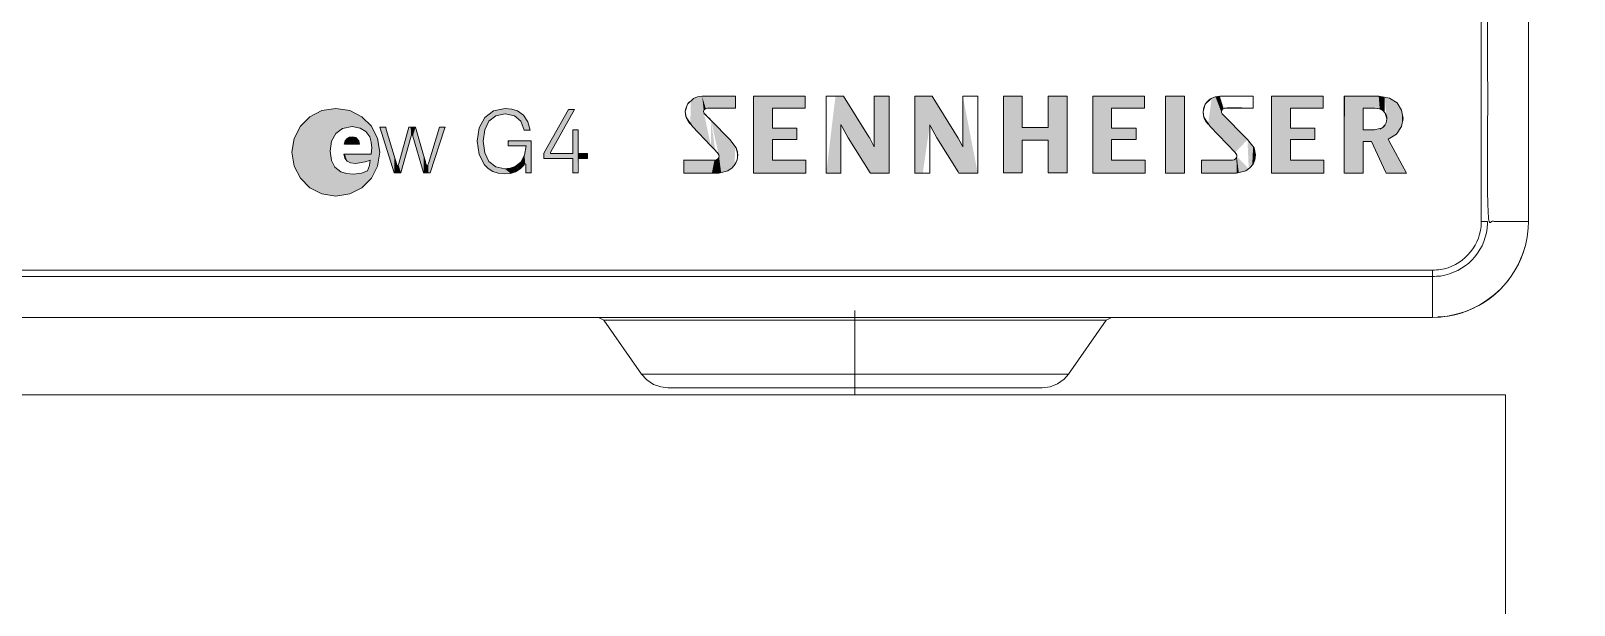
# Model space of a CAD drawing. Header units: millimetres. Extents: x -12727 to 3737, y -1743 to 2772.
# Drawn here: x 517.41 to 565.65, y 804.29 to 822.24 of the extents above; entities that cross this region are included whole.
import ezdxf

# ---------------------------------------------------------------- set-up
doc = ezdxf.new("R2010")
doc.units = ezdxf.units.MM
doc.layers.get('0').update_dxf_attribs({"lineweight": 5})
doc.layers.add('-0', color=7, linetype='Continuous', lineweight=5)
doc.layers.add('Racks and units', color=7, linetype='Continuous', lineweight=5)

# ---------------------------------------------------------------- blocks, each defined once
blk = doc.blocks.new('SENHEIZERew_300_G4-Base')
at = {"layer": '-0', "lineweight": 15, "transparency": 33554687}
for points in [[(185.375, 5.804), (185.315, 5.775), (185.262, 5.744), (185.216, 5.708), (185.265, 4.897), (185.844, 4.29), (185.435, 5.821)], [(185.537, 5.839), (185.501, 5.835), (185.466, 5.829), (185.435, 5.822), (185.844, 4.29), (185.622, 5.338), (185.618, 5.36), (185.622, 5.384), (185.572, 5.839)], [(185.622, 5.384), (185.629, 5.405), (185.643, 5.427), (185.66, 5.444), (185.682, 5.458), (185.572, 5.839)], [(185.573, 5.839), (185.682, 5.458), (185.707, 5.465), (185.735, 5.469), (185.738, 5.469), (186.609, 5.469), (186.609, 5.839)], [(187.77, 5.469), (188.793, 5.469), (188.793, 5.839), (187.181, 5.839), (187.77, 3.842), (187.77, 4.485), (187.77, 4.844)], [(187.77, 3.842), (187.181, 5.839), (187.181, 3.44), (188.811, 3.44), (188.811, 3.842)], [(189.739, 5.839), (189.911, 4.939), (189.915, 4.939), (189.915, 4.943), (189.919, 4.943), (189.919, 4.939), (189.962, 4.858), (190.028, 4.731), (189.993, 5.839)], [(189.791, 3.44), (189.869, 3.44), (189.894, 3.44), (189.908, 3.44), (189.911, 3.44), (189.911, 4.94), (189.739, 5.839)], [(190.808, 4.534), (189.992, 5.839), (190.028, 4.731), (190.067, 4.657), (190.137, 4.544)], [(190.952, 5.839), (190.952, 5.835), (190.948, 5.084), (190.948, 4.576), (190.948, 4.389), (190.948, 4.304), (190.948, 4.279), (190.948, 4.269), (190.948, 4.265), (190.945, 4.262), (190.825, 3.44), (191.414, 3.44), (191.414, 3.444), (191.414, 5.839)], [(192.218, 5.839), (192.218, 3.443), (192.222, 3.44), (192.226, 3.44), (192.222, 5.839)], [(192.222, 5.839), (192.225, 3.44), (192.233, 3.44), (192.258, 3.44), (192.313, 3.44), (192.47, 3.44), (192.685, 4.939), (192.688, 4.943), (192.691, 4.939), (192.734, 4.858), (192.762, 5.839)], [(192.797, 4.731), (192.839, 4.657), (193.577, 4.534), (192.762, 5.839), (192.734, 4.859)], [(192.84, 4.657), (193.577, 4.534), (193.63, 4.446), (193.718, 4.262), (193.721, 4.266), (193.721, 5.839), (194.184, 3.44), (193.594, 3.44), (193.594, 3.444), (192.907, 4.544)], [(196.978, 5.843), (196.978, 3.443), (196.385, 4.466), (195.577, 4.466), (195.577, 3.443), (194.991, 3.443), (194.991, 5.843), (195.577, 5.843), (195.577, 4.859), (196.385, 4.859), (196.385, 5.843)], [(198.371, 5.469), (199.394, 5.469), (199.394, 5.839), (197.782, 5.839), (198.371, 3.842), (198.371, 4.485), (198.371, 4.844)], [(198.371, 3.842), (197.782, 5.839), (197.782, 3.44), (199.415, 3.44), (199.415, 3.842)], [(202.234, 4.079), (201.829, 5.292), (201.815, 5.313), (201.804, 5.338), (201.62, 5.822), (201.588, 5.814), (201.556, 5.804), (201.5, 5.779), (201.451, 4.897)], [(201.687, 5.836), (201.652, 5.828), (201.62, 5.821), (201.804, 5.338), (201.804, 5.359), (201.723, 5.839)], [(201.723, 5.839), (201.804, 5.359), (201.807, 5.383), (201.814, 5.405), (201.828, 5.426), (201.846, 5.444), (201.867, 5.458), (201.754, 5.839)], [(203.963, 5.469), (204.986, 5.469), (204.986, 5.839), (203.374, 5.839), (203.963, 3.842), (203.963, 4.485), (203.963, 4.844)], [(203.963, 3.842), (203.374, 5.839), (203.374, 3.44), (205.004, 3.44), (205.004, 3.842)], [(205.649, 5.839), (205.649, 3.44), (205.653, 3.44), (205.666, 3.44), (205.699, 3.44), (205.8, 3.44), (206.234, 3.44), (206.157, 5.839)], [(206.234, 3.44), (206.234, 3.444), (206.234, 3.45), (206.234, 3.515), (206.234, 3.627), (206.234, 3.934), (206.157, 5.839)], [(206.718, 5.839), (206.71, 5.839), (206.693, 5.839), (206.636, 5.839), (206.506, 5.839), (206.157, 5.839), (206.235, 3.934), (206.235, 4.424), (206.235, 5.469), (206.601, 5.469), (206.658, 5.465), (206.707, 5.458), (206.753, 5.444), (206.721, 5.839)], [(206.753, 5.444), (206.796, 5.43), (206.817, 5.415), (206.817, 5.835), (206.721, 5.839)], [(206.816, 5.415), (206.838, 5.401), (206.859, 5.387), (206.876, 5.37), (206.894, 5.353), (206.908, 5.335), (206.901, 5.825), (206.816, 5.836)], [(173.31, 5.197), (173.013, 4.9), (173.013, 3.277), (173.31, 2.978), (173.687, 2.784), (173.687, 5.394)], [(173.687, 2.784), (174.125, 2.714), (174.273, 3.479), (174.093, 3.62), (173.98, 3.835), (173.945, 4.128), (173.687, 5.394)], [(175.06, 4.735), (174.936, 5.197), (174.559, 5.395), (174.121, 5.461), (173.987, 4.432), (174.121, 4.675), (174.333, 4.833), (174.625, 4.89), (174.876, 4.848)], [(179.049, 5.384), (178.774, 5.179), (178.774, 4.788), (178.905, 5.059), (179.123, 5.232), (179.416, 5.292), (179.706, 5.232), (179.907, 5.063), (180.013, 4.781), (180.196, 4.781), (180.125, 5.045), (179.991, 5.247), (179.797, 5.38), (179.618, 5.437), (179.416, 5.454)], [(180.626, 3.895), (180.626, 3.941), (181.396, 5.423), (180.838, 4.103), (180.828, 4.082), (180.828, 4.071), (180.831, 4.065), (180.834, 4.057), (180.842, 4.054), (181.498, 3.895)], [(185.05, 5.415), (185.043, 5.363), (185.046, 5.299), (185.05, 5.267), (185.06, 5.469)], [(201.232, 5.415), (201.229, 5.363), (201.232, 5.299), (201.232, 5.267), (201.246, 5.469)], [(206.234, 4.424), (206.492, 4.424), (206.954, 3.444), (206.703, 4.798), (206.65, 4.792), (206.595, 4.787), (206.234, 4.787), (206.234, 5.469)], [(207.017, 4.495), (207.054, 4.509), (207.088, 4.523), (207.127, 5.754), (207.06, 5.783)], [(207.088, 4.523), (207.124, 4.54), (207.155, 4.559), (207.215, 4.6), (207.264, 4.647), (207.314, 4.696), (207.353, 4.749), (207.388, 4.801), (207.405, 4.837), (207.402, 5.486), (207.371, 5.535), (207.335, 5.586), (207.297, 5.631), (207.243, 5.677), (207.191, 5.716), (207.127, 5.754)], [(207.406, 4.837), (207.423, 4.869), (207.449, 4.94), (207.449, 5.373), (207.427, 5.43), (207.402, 5.486)], [(207.448, 4.939), (207.465, 5.007), (207.465, 5.299), (207.456, 5.338), (207.448, 5.374)], [(172.819, 4.523), (172.749, 4.09), (172.819, 3.655), (173.014, 3.277), (173.014, 4.9)], [(175.06, 4.735), (175.18, 4.566), (175.229, 4.406), (175.242, 4.23), (175.427, 4.523), (175.232, 4.901), (174.936, 5.197)], [(175.624, 4.869), (175.547, 4.869), (175.501, 4.869), (175.945, 3.447), (175.945, 3.977), (175.698, 4.805), (175.681, 4.869)], [(176.407, 4.869), (176.09, 3.736), (176.079, 3.698), (176.153, 3.447), (176.467, 4.559), (176.478, 4.597), (176.46, 4.869)], [(176.46, 4.869), (176.477, 4.598), (176.488, 4.619), (176.506, 4.622), (176.512, 4.622), (176.523, 4.611), (176.53, 4.598), (176.608, 4.869)], [(176.531, 4.597), (176.852, 3.486), (176.862, 3.447), (176.862, 4.002), (176.608, 4.869)], [(177.359, 4.869), (177.014, 3.736), (177.017, 3.447), (177.07, 3.447), (177.519, 4.819), (177.536, 4.869)], [(179.582, 3.43), (179.402, 3.574), (179.12, 3.631), (178.905, 3.8), (178.774, 4.068), (178.728, 4.431), (178.774, 5.179), (178.601, 4.855), (178.764, 3.697), (178.884, 3.578), (179.028, 3.486), (179.198, 3.433), (179.388, 3.412)], [(206.975, 5.102), (206.972, 5.073), (206.965, 5.046), (206.954, 5.013), (206.954, 3.44), (207.592, 3.44), (207.018, 4.495), (206.975, 5.13)], [(207.466, 5.007), (207.476, 5.077), (207.48, 5.144), (207.476, 5.222), (207.466, 5.299)], [(174.467, 4.513), (174.414, 4.442), (174.386, 4.347), (174.736, 4.347), (174.544, 4.558)], [(174.544, 4.558), (174.734, 4.347), (174.813, 4.347), (174.854, 4.347), (174.84, 4.449), (174.749, 4.548), (174.636, 4.573)], [(175.243, 4.23), (175.229, 4.029), (175.197, 3.842), (175.232, 3.278), (175.426, 3.655), (175.497, 4.089), (175.426, 4.523)], [(179.536, 4.449), (179.512, 4.332), (179.512, 4.29), (179.561, 4.29), (179.656, 4.29), (180.073, 4.29), (180.224, 4.449)], [(180.072, 4.29), (180.058, 3.448), (180.224, 3.448), (180.224, 3.479), (180.224, 3.542), (180.224, 3.687), (180.224, 4.396), (180.224, 4.449)], [(181.529, 3.779), (181.699, 4.788), (181.529, 4.054), (180.852, 4.054), (180.841, 4.054), (181.498, 3.895), (181.529, 3.895), (181.529, 3.849)], [(181.53, 4.788), (181.53, 4.735), (181.53, 4.65), (181.53, 4.421), (181.53, 4.111), (181.53, 4.054), (181.699, 4.788)], [(181.53, 3.779), (181.53, 3.469), (181.53, 3.447), (181.582, 3.447), (181.653, 3.447), (181.699, 4.787)], [(186.359, 3.5), (186.419, 3.532), (186.471, 3.57), (186.5, 3.592), (186.525, 4.385), (186.483, 4.435), (186.436, 4.484)], [(186.5, 3.592), (186.525, 3.616), (186.553, 3.649), (186.581, 3.683), (186.61, 4.273), (186.574, 4.329), (186.525, 4.386)], [(190.825, 3.44), (190.945, 4.263), (190.924, 4.315), (190.885, 4.396), (190.857, 4.445)], [(202.658, 3.57), (202.682, 3.592), (202.71, 4.386), (202.668, 4.435), (202.618, 4.485)], [(202.682, 3.592), (202.707, 3.616), (202.739, 3.649), (202.766, 3.683), (202.795, 4.273), (202.757, 4.329), (202.71, 4.386)], [(174.404, 4.029), (174.47, 3.814), (174.583, 3.758), (174.735, 3.74), (175.039, 3.792), (175.169, 3.832), (175.198, 3.843), (175.229, 4.029)], [(175.945, 3.447), (175.998, 3.447), (176.03, 3.697), (176.019, 3.733), (175.995, 3.807), (175.945, 3.977)], [(176.862, 3.447), (176.887, 3.447), (176.926, 3.447), (176.937, 3.737), (176.919, 3.804), (176.862, 4.001)], [(179.9, 3.782), (179.741, 3.482), (179.883, 3.571), (180.005, 3.701), (180.02, 3.719), (180.037, 3.726), (180.023, 3.994)], [(180.024, 3.994), (180.038, 3.726), (180.044, 3.722), (180.051, 3.719), (180.055, 3.716), (180.058, 3.701), (180.058, 3.651), (180.058, 3.574), (180.058, 3.465), (180.058, 3.447), (180.073, 4.29)], [(181.72, 4.054), (181.699, 4.054), (181.699, 3.895), (181.974, 3.895), (181.84, 4.054)], [(181.932, 4.054), (181.84, 4.054), (181.974, 3.895), (181.984, 3.895), (181.984, 3.944), (181.984, 4.011), (181.984, 4.054)], [(186.073, 3.891), (186.052, 3.871), (186.024, 3.856), (186.066, 3.44), (186.084, 3.44), (186.09, 3.44), (186.087, 3.92)], [(186.098, 3.948), (186.088, 3.92), (186.091, 3.44), (186.094, 3.44), (186.165, 3.447), (186.098, 3.962)], [(186.669, 3.881), (186.68, 3.941), (186.683, 4.004), (186.68, 4.043), (186.677, 4.083), (186.669, 4.128)], [(202.259, 3.891), (202.234, 3.871), (202.209, 3.856), (202.177, 3.846), (202.146, 3.842), (201.179, 3.44), (202.28, 3.44), (202.273, 3.92)], [(202.283, 3.948), (202.273, 3.92), (202.28, 3.44), (202.347, 3.447), (202.283, 3.962)], [(202.767, 3.684), (202.791, 3.722), (202.819, 3.772), (202.837, 3.825), (202.855, 3.881), (202.855, 4.128), (202.841, 4.178), (202.823, 4.224), (202.795, 4.272)], [(202.855, 3.881), (202.862, 3.941), (202.866, 4.004), (202.866, 4.043), (202.862, 4.083), (202.855, 4.128)], [(174.559, 2.784), (174.124, 2.714), (174.273, 3.479), (174.453, 3.422), (174.668, 3.405), (174.936, 2.978)], [(175.169, 3.677), (175.106, 3.508), (174.922, 3.436), (174.668, 3.405), (174.936, 2.978), (175.232, 3.277), (175.197, 3.842)], [(176.068, 3.677), (176.054, 3.669), (176.044, 3.673), (176.037, 3.677), (176.03, 3.698), (175.998, 3.447), (176.153, 3.447), (176.079, 3.698)], [(177, 3.698), (176.99, 3.681), (176.985, 3.673), (176.976, 3.669), (176.964, 3.673), (176.957, 3.681), (176.95, 3.698), (176.937, 3.737), (176.925, 3.447), (177.017, 3.447), (177.014, 3.737)], [(179.723, 3.644), (179.568, 3.592), (179.402, 3.574), (179.582, 3.43), (179.74, 3.482), (179.899, 3.783)], [(184.994, 3.842), (184.994, 3.44), (185.516, 3.44), (185.876, 3.44), (185.957, 3.842)], [(185.992, 3.846), (185.96, 3.842), (185.957, 3.842), (185.875, 3.44), (186.009, 3.44), (186.066, 3.44), (186.024, 3.856)], [(201.179, 3.842), (201.179, 3.545), (201.179, 3.479), (201.179, 3.454), (201.179, 3.447), (201.179, 3.444), (201.179, 3.44), (202.146, 3.842)]]:
    blk.add_hatch(color=253, dxfattribs=at).paths.add_polyline_path(points)
h = blk.add_hatch(color=253, dxfattribs=at)
h.paths.add_polyline_path([(189.559, 5.839), (189.492, 5.839), (189.463, 5.839), (189.453, 5.839), (189.45, 5.839), (189.45, 5.835)], flags=0)
h.paths.add_polyline_path([(189.45, 3.443), (189.45, 3.44), (189.791, 3.44), (189.739, 5.839)], flags=0)
h = blk.add_hatch(color=253, dxfattribs=at)
h.paths.add_polyline_path([(193.721, 5.839), (194.184, 3.44), (194.184, 3.444)], flags=0)
h.paths.add_polyline_path([(194.184, 5.835), (194.184, 5.839)], flags=0)
h = blk.add_hatch(color=253, dxfattribs=at)
h.paths.add_polyline_path([(201.754, 5.839), (201.867, 5.458), (201.892, 5.465)], flags=0)
h.paths.add_polyline_path([(202.791, 5.469), (202.795, 5.469), (202.795, 5.472)], flags=0)
h.paths.add_polyline_path([(202.795, 5.835), (202.795, 5.839)], flags=0)
h = blk.add_hatch(color=253, dxfattribs=at)
h.paths.add_polyline_path([(205.646, 5.839), (205.646, 5.835)], flags=0)
h.paths.add_polyline_path([(205.646, 5.218), (205.646, 3.44), (205.649, 3.44), (205.649, 5.839)], flags=0)
h = blk.add_hatch(color=253, dxfattribs=at)
h.paths.add_polyline_path([(206.908, 5.335), (206.923, 5.31)], flags=0)
h.paths.add_polyline_path([(206.976, 5.13), (207.018, 4.495), (207.06, 5.782), (206.983, 5.807), (206.901, 5.825)], flags=0)
h = blk.add_hatch(color=253, dxfattribs=at)
h.paths.add_polyline_path([(185.844, 4.29), (185.978, 4.153), (185.851, 5.084)], flags=0)
h.paths.add_polyline_path([(185.628, 5.313), (185.622, 5.339)], flags=0)
h = blk.add_hatch(color=253, dxfattribs=at)
h.paths.add_polyline_path([(185.978, 4.152), (186.02, 4.107)], flags=0)
h.paths.add_polyline_path([(186.098, 3.962), (186.165, 3.447), (186.228, 3.458), (186.296, 3.475), (186.359, 3.5), (186.437, 4.484), (185.851, 5.084)], flags=0)
h = blk.add_hatch(color=253, dxfattribs=at)
h.paths.add_polyline_path([(192.469, 3.44), (192.677, 3.44), (192.684, 3.44), (192.684, 3.444)], flags=0)
h.paths.add_polyline_path([(192.684, 3.832), (192.684, 4.94)], flags=0)
h = blk.add_hatch(color=253, dxfattribs=at)
h.paths.add_polyline_path([(202.619, 4.484), (201.828, 5.292), (202.234, 4.079)], flags=0)
h.paths.add_polyline_path([(202.283, 3.962), (202.347, 3.447), (202.414, 3.457), (202.481, 3.475), (202.545, 3.5), (202.601, 3.531), (202.657, 3.571)], flags=0)
h = blk.add_hatch(color=253, dxfattribs=at)
h.paths.add_polyline_path([(206.937, 4.971), (206.926, 4.95)], flags=0)
h.paths.add_polyline_path([(206.753, 4.812), (206.704, 4.798), (206.954, 3.444), (206.954, 3.44), (206.954, 5.013)], flags=0)
h = blk.add_hatch(color=253, dxfattribs=at)
h.paths.add_polyline_path([(181.653, 3.447), (181.699, 3.447), (181.699, 3.493)], flags=0)
h.paths.add_polyline_path([(181.699, 4.735), (181.699, 4.789)], flags=0)
at = {"layer": '-0', "color": 253, "lineweight": 15, "transparency": 33554687}
for points in [[(2.3, -1.072), (2.085, -1.065, -0.369269), (-0.691, 1.676), (-0.702, 1.927), (-0.702, 36.926), (-0.691, 37.141, -0.369472), (2.05, 39.918), (2.3, 39.928), (208.401, 39.928), (208.616, 39.921, -0.368912), (211.389, 37.177), (211.399, 36.926), (211.399, 1.927), (211.393, 1.711, -0.368809), (208.651, -1.062), (208.401, -1.072), (2.3, -1.072), (2.053, -1.061), (1.899, -1.047, -0.27784), (-0.515, 0.889), (-0.592, 1.126), (-0.585, 1.126)], [(208.644, -1.061), (208.895, -1.033, 0.276894), (211.244, 0.974), (211.29, 1.126)]]:
    blk.add_lwpolyline(points, format="xyb", dxfattribs=at)
for points in [[(210.126, 1.927), (209.928, 1.927), (209.928, 36.926)], [(185.572, 5.839), (185.424, 5.821), (185.297, 5.769), (185.114, 5.588), (185.043, 5.363)], [(186.61, 5.839), (186.574, 5.839), (185.572, 5.839)], [(186.61, 5.469), (186.61, 5.497), (186.61, 5.652), (186.61, 5.768), (186.61, 5.811), (186.61, 5.839)], [(189.449, 5.839), (189.449, 5.818), (189.449, 4.64), (189.449, 3.896), (189.449, 3.62), (189.449, 3.501), (189.449, 3.44)], [(189.993, 5.839), (189.968, 5.839), (189.59, 5.839), (189.506, 5.839), (189.45, 5.839)], [(190.808, 4.534), (190.779, 4.576), (189.992, 5.839)], [(191.414, 5.839), (190.952, 5.839), (190.952, 5.825), (190.948, 5.053), (190.948, 4.562), (190.948, 4.382), (190.948, 4.301), (190.948, 4.266)], [(191.414, 3.44), (191.414, 3.45), (191.414, 5.839)], [(192.219, 3.44), (192.219, 3.45), (192.219, 5.839)], [(192.219, 5.839), (192.236, 5.839), (192.762, 5.839)], [(192.762, 5.839), (192.79, 5.793), (193.577, 4.534)], [(193.721, 5.839), (194.184, 5.839)], [(193.721, 4.266), (193.721, 5.839)], [(194.184, 5.839), (194.184, 5.818), (194.184, 4.64), (194.184, 3.896), (194.184, 3.62), (194.184, 3.501), (194.184, 3.44)], [(201.754, 5.839), (201.61, 5.821), (201.483, 5.769), (201.299, 5.588), (201.228, 5.363)], [(202.795, 5.839), (201.754, 5.839)], [(202.795, 5.469), (202.795, 5.497), (202.795, 5.656), (202.795, 5.768), (202.795, 5.811), (202.795, 5.839)], [(205.645, 3.44), (205.645, 5.218), (205.645, 5.624), (205.645, 5.758), (205.645, 5.818), (205.645, 5.839)], [(205.645, 5.839), (205.705, 5.839), (206.464, 5.839), (206.619, 5.839), (206.686, 5.839), (206.721, 5.839)], [(206.721, 5.839), (207.06, 5.783), (207.296, 5.631), (207.434, 5.409), (207.48, 5.144)], [(172.749, 4.089), (172.819, 4.523), (173.014, 4.901), (173.31, 5.197), (173.687, 5.394), (174.121, 5.462)], [(174.121, 5.462), (174.558, 5.394), (174.936, 5.197), (175.232, 4.901), (175.426, 4.523), (175.497, 4.089)], [(178.541, 4.435), (178.601, 4.855), (178.774, 5.179), (179.05, 5.384), (179.417, 5.455)], [(179.416, 5.454), (179.618, 5.437), (179.797, 5.38), (179.991, 5.247), (180.125, 5.045), (180.196, 4.78)], [(180.626, 4.064), (181.396, 5.423)], [(181.582, 5.423), (180.838, 4.104)], [(181.395, 5.423), (181.583, 5.423)], [(185.043, 5.363), (185.067, 5.183), (185.265, 4.897)], [(185.646, 5.292), (185.625, 5.328), (185.618, 5.362), (185.629, 5.402), (185.653, 5.436), (185.735, 5.468)], [(185.735, 5.469), (185.763, 5.469), (186.61, 5.469)], [(201.229, 5.363), (201.253, 5.183), (201.451, 4.897)], [(201.828, 5.292), (201.807, 5.328), (201.804, 5.362), (201.814, 5.402), (201.839, 5.436), (201.916, 5.468)], [(201.916, 5.469), (202.569, 5.469), (202.717, 5.469), (202.767, 5.469), (202.795, 5.469)], [(206.602, 5.469), (206.587, 5.469), (206.235, 5.469)], [(206.235, 5.469), (206.235, 5.419), (206.235, 5.13), (206.235, 4.918), (206.235, 4.837), (206.235, 4.788)], [(206.975, 5.13), (206.926, 5.31), (206.848, 5.398), (206.742, 5.447), (206.602, 5.469)], [(174.626, 4.89), (174.333, 4.834), (174.121, 4.675), (173.987, 4.431), (173.945, 4.128)], [(175.243, 4.23), (175.229, 4.406), (175.179, 4.566), (175.059, 4.735), (174.876, 4.847), (174.626, 4.89)], [(175.945, 3.447), (175.5, 4.869)], [(175.5, 4.869), (175.546, 4.869), (175.624, 4.869), (175.68, 4.869)], [(175.68, 4.869), (175.698, 4.805), (175.945, 3.977), (175.994, 3.807), (176.019, 3.733), (176.03, 3.698)], [(176.079, 3.698), (176.089, 3.736), (176.407, 4.869)], [(176.407, 4.869), (176.46, 4.869), (176.608, 4.869)], [(176.608, 4.869), (176.862, 4.001), (176.919, 3.804), (176.936, 3.736), (176.951, 3.698)], [(177, 3.698), (177.014, 3.736), (177.359, 4.869)], [(177.536, 4.869), (177.518, 4.819), (177.071, 3.447)], [(177.36, 4.869), (177.536, 4.869)], [(179.416, 5.292), (179.123, 5.232), (178.905, 5.059), (178.774, 4.788), (178.728, 4.431)], [(180.012, 4.781), (179.907, 5.063), (179.705, 5.232), (179.416, 5.292)], [(185.265, 4.897), (185.844, 4.291), (185.978, 4.153), (186.02, 4.107), (186.049, 4.079)], [(186.437, 4.484), (185.851, 5.084), (185.717, 5.222), (185.671, 5.264), (185.646, 5.292)], [(189.911, 4.939), (189.919, 4.943)], [(189.911, 3.44), (189.911, 4.94)], [(189.919, 4.943), (189.95, 4.879), (190.138, 4.544)], [(192.688, 4.943), (192.684, 4.939)], [(192.684, 4.939), (192.684, 3.832), (192.684, 3.577), (192.684, 3.493), (192.684, 3.44)], [(192.907, 4.544), (192.719, 4.88), (192.688, 4.943)], [(201.451, 4.897), (202.234, 4.079)], [(202.619, 4.484), (202.594, 4.512), (201.828, 5.292)], [(206.594, 4.788), (206.834, 4.851), (206.922, 4.943), (206.954, 5.01), (206.975, 5.13)], [(207.48, 5.144), (207.43, 4.893), (207.279, 4.657), (207.017, 4.495)], [(174.636, 4.572), (174.544, 4.558), (174.467, 4.513), (174.414, 4.442), (174.385, 4.347)], [(174.386, 4.347), (174.735, 4.347), (174.812, 4.347), (174.855, 4.347)], [(174.855, 4.347), (174.841, 4.449), (174.749, 4.548), (174.636, 4.572)], [(176.478, 4.597), (176.467, 4.559), (176.153, 3.447)], [(176.531, 4.597), (176.523, 4.611), (176.513, 4.622), (176.506, 4.622), (176.488, 4.619), (176.477, 4.597)], [(176.862, 3.447), (176.852, 3.486), (176.531, 4.597)], [(179.388, 3.412), (179.197, 3.433), (179.029, 3.486), (178.884, 3.578), (178.764, 3.698), (178.598, 4.019), (178.542, 4.435)], [(178.728, 4.431), (178.774, 4.068), (178.904, 3.8), (179.12, 3.631), (179.402, 3.574)], [(179.512, 4.29), (179.512, 4.332), (179.512, 4.4), (179.512, 4.449)], [(179.512, 4.449), (179.536, 4.449), (180.224, 4.449)], [(180.196, 4.781), (180.012, 4.781)], [(180.224, 4.449), (180.224, 4.396), (180.224, 3.687), (180.224, 3.543), (180.224, 3.479), (180.224, 3.447)], [(181.529, 4.054), (181.529, 4.11), (181.529, 4.421), (181.529, 4.65), (181.529, 4.735), (181.529, 4.788)], [(181.529, 4.788), (181.699, 4.788)], [(181.699, 4.788), (181.699, 4.735), (181.699, 4.421), (181.699, 4.191), (181.699, 4.11), (181.699, 4.054)], [(186.684, 4.005), (186.638, 4.224), (186.436, 4.484)], [(190.137, 4.544), (190.825, 3.441)], [(190.945, 4.262), (190.931, 4.298), (190.808, 4.534)], [(193.594, 3.44), (193.57, 3.479), (192.906, 4.544)], [(193.577, 4.534), (193.701, 4.297), (193.718, 4.262)], [(202.866, 4.005), (202.823, 4.224), (202.619, 4.484)], [(206.235, 4.788), (206.594, 4.788)], [(206.492, 4.424), (206.235, 4.424)], [(206.235, 4.424), (206.235, 4.371), (206.235, 3.676), (206.235, 3.535), (206.235, 3.472), (206.235, 3.44)], [(206.954, 3.44), (206.937, 3.476), (206.492, 4.424)], [(207.018, 4.495), (207.039, 4.459), (207.592, 3.44)], [(174.125, 2.713), (173.687, 2.784), (173.309, 2.978), (173.013, 3.278), (172.82, 3.655), (172.749, 4.089)], [(173.945, 4.128), (173.98, 3.835), (174.093, 3.62), (174.272, 3.479), (174.453, 3.422), (174.668, 3.405)], [(175.497, 4.089), (175.427, 3.655), (175.232, 3.278), (174.936, 2.978), (174.559, 2.784), (174.125, 2.713)], [(174.735, 3.74), (174.583, 3.758), (174.47, 3.814), (174.404, 3.906), (174.375, 4.029)], [(174.375, 4.029), (174.403, 4.029), (175.229, 4.029)], [(175.229, 4.029), (175.243, 4.231)], [(179.402, 3.574), (179.568, 3.592), (179.723, 3.645), (179.899, 3.782), (180.023, 3.994), (180.072, 4.29)], [(180.072, 4.29), (179.656, 4.29), (179.561, 4.29), (179.512, 4.29)], [(180.626, 3.895), (180.626, 3.941), (180.626, 4.011), (180.626, 4.065)], [(181.529, 3.895), (181.498, 3.895), (180.626, 3.895)], [(180.838, 4.103), (180.828, 4.082), (180.828, 4.072), (180.831, 4.065), (180.834, 4.058), (180.842, 4.054), (180.852, 4.054)], [(180.852, 4.054), (181.53, 4.054)], [(181.529, 3.447), (181.529, 3.469), (181.529, 3.779), (181.529, 3.85), (181.529, 3.895)], [(181.699, 4.054), (181.72, 4.054), (181.84, 4.054), (181.932, 4.054), (181.984, 4.054)], [(181.985, 3.895), (181.974, 3.895), (181.699, 3.895)], [(181.699, 3.895), (181.699, 3.874), (181.699, 3.564), (181.699, 3.493), (181.699, 3.447)], [(181.985, 4.054), (181.985, 4.012), (181.985, 3.945), (181.985, 3.895)], [(186.049, 4.079), (186.087, 4.022), (186.098, 3.969), (186.091, 3.92), (186.063, 3.885), (186.017, 3.853), (185.96, 3.842)], [(186.095, 3.44), (186.376, 3.51), (186.507, 3.599), (186.606, 3.719), (186.663, 3.853), (186.683, 4.005)], [(190.949, 4.266), (190.945, 4.262)], [(193.718, 4.262), (193.722, 4.266)], [(202.234, 4.079), (202.273, 4.022), (202.284, 3.969), (202.273, 3.92), (202.248, 3.885), (202.202, 3.853), (202.146, 3.842)], [(202.28, 3.44), (202.562, 3.51), (202.689, 3.599), (202.791, 3.719), (202.848, 3.853), (202.866, 4.005)], [(174.668, 3.405), (174.922, 3.437), (175.105, 3.507)], [(175.197, 3.842), (175.169, 3.832), (175.038, 3.793), (174.735, 3.74)], [(175.105, 3.507), (175.169, 3.677), (175.197, 3.842)], [(176.153, 3.447), (175.998, 3.447), (175.945, 3.447)], [(176.03, 3.698), (176.037, 3.676), (176.044, 3.673), (176.054, 3.67), (176.068, 3.676), (176.079, 3.698)], [(177.07, 3.447), (177.017, 3.447), (176.925, 3.447), (176.887, 3.447), (176.862, 3.447)], [(176.951, 3.698), (176.958, 3.68), (176.965, 3.673), (176.975, 3.67), (176.986, 3.673), (176.989, 3.68), (177, 3.698)], [(180.005, 3.701), (179.882, 3.57), (179.741, 3.482), (179.582, 3.43), (179.388, 3.412)], [(180.037, 3.726), (180.02, 3.718), (180.005, 3.701)], [(180.058, 3.701), (180.055, 3.715), (180.051, 3.719), (180.044, 3.723), (180.037, 3.726)], [(180.058, 3.447), (180.058, 3.465), (180.058, 3.574), (180.058, 3.652), (180.058, 3.701)], [(180.224, 3.447), (180.059, 3.447)], [(181.699, 3.447), (181.653, 3.447), (181.583, 3.447), (181.529, 3.447)], [(185.96, 3.842), (185.925, 3.842), (184.993, 3.842)], [(184.994, 3.842), (184.994, 3.81), (184.994, 3.641), (184.994, 3.517), (184.994, 3.472), (184.994, 3.44)], [(184.994, 3.44), (185.054, 3.44), (185.834, 3.44), (185.992, 3.44), (186.063, 3.44), (186.095, 3.44)], [(189.449, 3.44), (189.792, 3.44), (189.869, 3.44), (189.912, 3.44)], [(190.825, 3.44), (190.843, 3.44), (191.414, 3.44)], [(192.684, 3.44), (192.66, 3.44), (192.339, 3.44), (192.268, 3.44), (192.219, 3.44)], [(194.184, 3.44), (193.595, 3.44)], [(202.146, 3.842), (201.179, 3.842)], [(201.179, 3.842), (201.179, 3.546), (201.179, 3.479), (201.179, 3.44)], [(201.179, 3.44), (201.218, 3.44), (202.28, 3.44)], [(206.235, 3.44), (205.8, 3.44), (205.698, 3.44), (205.646, 3.44)], [(207.593, 3.44), (206.954, 3.44)], [(211.286, 1.126), (211.294, 1.126)], [(208.401, 0.399), (208.401, 0.202)], [(208.401, 0.202), (208.401, -1.072)], [(190.349, -0.853), (190.349, -3.492)], [(182.493, -1.16), (182.331, -1.072)], [(188.137, -1.157), (182.493, -1.157)], [(182.493, -1.157), (183.674, -2.846), (183.844, -3.03), (184.048, -3.167), (184.281, -3.249), (184.496, -3.273)], [(198.205, -1.157), (188.137, -1.157)], [(198.371, -1.072), (198.205, -1.16)], [(208.401, -1.072), (208.644, -1.062)], [(208.573, -1.061), (208.644, -1.061)], [(188.472, -2.846), (183.674, -2.846)], [(197.024, -2.846), (188.472, -2.846)], [(197.023, -2.846), (196.886, -3.008), (196.681, -3.153), (196.452, -3.241), (196.205, -3.273), (188.702, -3.273)], [(188.701, -3.273), (184.496, -3.273)]]:
    blk.add_lwpolyline(points, dxfattribs=at)
for points in [[(186.609, 5.835), (186.609, 5.839)], [(187.77, 4.484), (188.536, 4.484), (188.536, 4.844), (187.77, 4.844), (187.77, 5.468), (188.793, 5.468), (188.793, 5.839), (187.181, 5.839), (187.181, 3.44), (188.811, 3.44), (188.811, 3.842), (187.77, 3.842)], [(196.385, 4.858), (195.577, 4.858), (195.577, 5.842), (194.991, 5.842), (194.991, 3.444), (195.577, 3.444), (195.577, 4.467), (196.385, 4.467), (196.385, 3.444), (196.978, 3.444), (196.978, 5.842), (196.385, 5.842)], [(198.371, 4.484), (199.137, 4.484), (199.137, 4.844), (198.371, 4.844), (198.371, 5.468), (199.394, 5.468), (199.394, 5.839), (197.782, 5.839), (197.782, 3.44), (199.415, 3.44), (199.415, 3.842), (198.371, 3.842)], [(200.057, 3.44), (200.646, 3.44), (200.646, 5.839), (200.057, 5.839)], [(203.963, 4.484), (204.728, 4.484), (204.728, 4.844), (203.963, 4.844), (203.963, 5.468), (204.986, 5.468), (204.986, 5.839), (203.374, 5.839), (203.374, 3.44), (205.004, 3.44), (205.004, 3.842), (203.963, 3.842)], [(186.638, 4.224), (186.61, 4.272)], [(184.994, 3.839), (184.994, 3.641), (184.994, 3.518), (184.994, 3.472), (184.994, 3.45), (184.994, 3.444), (184.994, 3.441), (184.994, 3.842)], [(198.205, -1.157), (197.024, -2.846)]]:
    blk.add_lwpolyline(points, close=True, dxfattribs=at)
blk.add_rational_spline([(211.399, 1.927), (210.974, 1.927), (210.55, 1.927), (210.126, 1.927), (210.126, 13.593), (210.126, 25.26), (210.126, 36.926), (210.06, 36.926), (209.994, 36.926), (209.928, 36.926), (209.921, 37.01), (209.914, 37.093), (209.907, 37.177), (209.79, 37.883), (209.268, 38.373), (208.556, 38.446), (208.504, 38.449), (208.452, 38.451), (208.401, 38.453), (139.701, 38.453), (71, 38.453), (2.3, 38.453), (2.217, 38.447), (2.133, 38.441), (2.05, 38.436), (1.36, 38.306), (0.857, 37.782), (0.78, 37.081), (0.778, 37.029), (0.775, 36.977), (0.773, 36.926)], [1, 1, 1, 1, 1, 1, 1, 1, 1, 1, 1, 1, 1, 0.863042483014, 0.863042483014, 1, 1, 1, 1, 1, 1, 1, 1, 1, 1, 1, 1, 1, 1, 1, 1], degree=3, knots=[0, 0, 0, 0, 1, 1, 1, 2, 2, 2, 3, 3, 3, 4, 4, 4, 5.305015, 5.305015, 5.305015, 6.305015, 6.305015, 6.305015, 7.305015, 7.305015, 7.305015, 8.305015, 8.305015, 8.305015, 9.305015, 9.305015, 9.305015, 10.305015, 10.305015, 10.305015, 10.305015], dxfattribs=at)
for points, knots in [([(186.609, 5.469), (186.609, 5.47), (186.609, 5.471), (186.609, 5.472), (186.609, 5.593), (186.609, 5.714), (186.609, 5.835)], [0, 0, 0, 0, 1, 1, 1, 2, 2, 2, 2]), ([(185.17, 5.666), (185.159, 5.651), (185.147, 5.636), (185.135, 5.621), (184.983, 5.425), (185.032, 5.135), (185.202, 4.967)], [0, 0, 0, 0, 1, 1, 1, 2, 2, 2, 2]), ([(201.447, 5.748), (201.431, 5.735), (201.414, 5.722), (201.398, 5.708), (201.175, 5.524), (201.178, 5.162), (201.387, 4.968)], [0, 0, 0, 0, 1, 1, 1, 2, 2, 2, 2]), ([(186.581, 3.684), (186.59, 3.696), (186.598, 3.709), (186.606, 3.722), (186.696, 3.851), (186.705, 4.089), (186.638, 4.224)], [0, 0, 0, 0, 1, 1, 1, 2, 2, 2, 2]), ([(2.3, 0.399), (71.001, 0.399), (139.701, 0.399), (208.401, 0.399), (208.483, 0.406), (208.565, 0.413), (208.648, 0.421), (209.323, 0.523), (209.851, 1.096), (209.921, 1.772), (209.923, 1.823), (209.926, 1.875), (209.928, 1.927)], [0, 0, 0, 0, 1, 1, 1, 2, 2, 2, 3, 3, 3, 4, 4, 4, 4]), ([(2.3, 0.202), (71.001, 0.202), (139.701, 0.202), (208.401, 0.202), (208.483, 0.208), (208.565, 0.214), (208.648, 0.219), (209.426, 0.344), (210.01, 0.93), (210.112, 1.715), (210.117, 1.786), (210.121, 1.856), (210.126, 1.927)], [0, 0, 0, 0, 1, 1, 1, 2, 2, 2, 3, 3, 3, 4, 4, 4, 4])]:
    blk.add_open_spline(points, degree=3, knots=knots, dxfattribs=at)
for points in [[(189.45, 5.835), (189.45, 5.038), (189.45, 4.241), (189.45, 3.443)], [(194.184, 3.444), (194.184, 4.241), (194.184, 5.038), (194.184, 5.835)], [(202.795, 5.472), (202.795, 5.593), (202.795, 5.714), (202.795, 5.835)], [(205.646, 5.835), (205.646, 5.63), (205.646, 5.424), (205.646, 5.218)], [(185.851, 5.084), (185.786, 5.17), (185.696, 5.23), (185.628, 5.313)], [(201.892, 5.465), (202.12, 5.496), (202.507, 5.462), (202.791, 5.469)], [(206.923, 5.31), (206.947, 5.283), (206.982, 5.171), (206.976, 5.13)], [(206.926, 4.95), (206.877, 4.874), (206.838, 4.846), (206.753, 4.812)], [(181.699, 3.493), (181.699, 3.907), (181.699, 4.321), (181.699, 4.735)], [(186.02, 4.107), (186.061, 4.066), (186.103, 4.025), (186.098, 3.962)], [(202.234, 4.079), (202.264, 4.049), (202.288, 4.006), (202.283, 3.962)], [(192.684, 3.444), (192.684, 3.573), (192.684, 3.703), (192.684, 3.832)]]:
    blk.add_open_spline(points, degree=3, dxfattribs=at)
for points in [[(200.058, 3.44), (200.647, 3.44), (200.058, 5.839), (200.647, 5.839)], [(173.687, 5.395), (173.944, 4.128), (174.121, 5.461), (173.987, 4.432)], [(180.626, 4.012), (180.626, 4.064), (180.626, 3.941), (181.396, 5.422)], [(180.838, 4.103), (181.395, 5.423), (181.582, 5.423)], [(185.202, 4.967), (185.266, 4.897), (185.216, 5.709)], [(201.387, 4.968), (201.451, 4.898), (201.5, 5.779)], [(178.541, 4.435), (178.598, 4.019), (178.601, 4.855), (178.764, 3.698)], [(178.728, 4.431), (178.774, 4.788), (178.774, 5.179)], [(187.77, 4.484), (188.536, 4.484), (187.77, 4.844), (188.536, 4.844)], [(198.371, 4.484), (199.137, 4.484), (198.371, 4.844), (199.137, 4.844)], [(203.962, 4.484), (204.728, 4.484), (203.962, 4.844), (204.728, 4.844)], [(179.511, 4.449), (179.511, 4.399), (179.536, 4.449), (179.511, 4.332)], [(190.825, 3.44), (190.857, 4.445), (190.137, 4.544), (190.808, 4.534)], [(193.718, 4.262), (193.693, 4.315), (193.63, 4.445), (193.655, 4.396)], [(196.385, 3.444), (196.978, 3.444), (196.385, 4.466)], [(174.375, 4.029), (174.403, 3.906), (174.403, 4.029), (174.471, 3.814)], [(192.218, 3.44), (192.222, 3.44), (192.218, 3.444)], [(206.234, 3.451), (206.234, 3.465), (206.234, 3.514)]]:
    blk.add_solid(points, dxfattribs=at)

msp = doc.modelspace()

# ---------------------------------------------------------------- linework, layer by layer
at = {"layer": 'Racks and units', "color": 253}
for p, q in [((352.623, 810.865), (563.511, 810.865)), ((563.511, 810.865), (563.511, 766.415))]:
    msp.add_line(p, q, dxfattribs=at)
msp.add_lwpolyline([(352.623, 810.865), (563.511, 810.865), (563.511, 766.415), (352.623, 766.415)], close=True, dxfattribs=at)

# ---------------------------------------------------------------- block references
at = {"color": 253}
msp.add_blockref('SENHEIZERew_300_G4-Base', (352.825, 814.357), dxfattribs=at)

doc.saveas('drawing.dxf')
